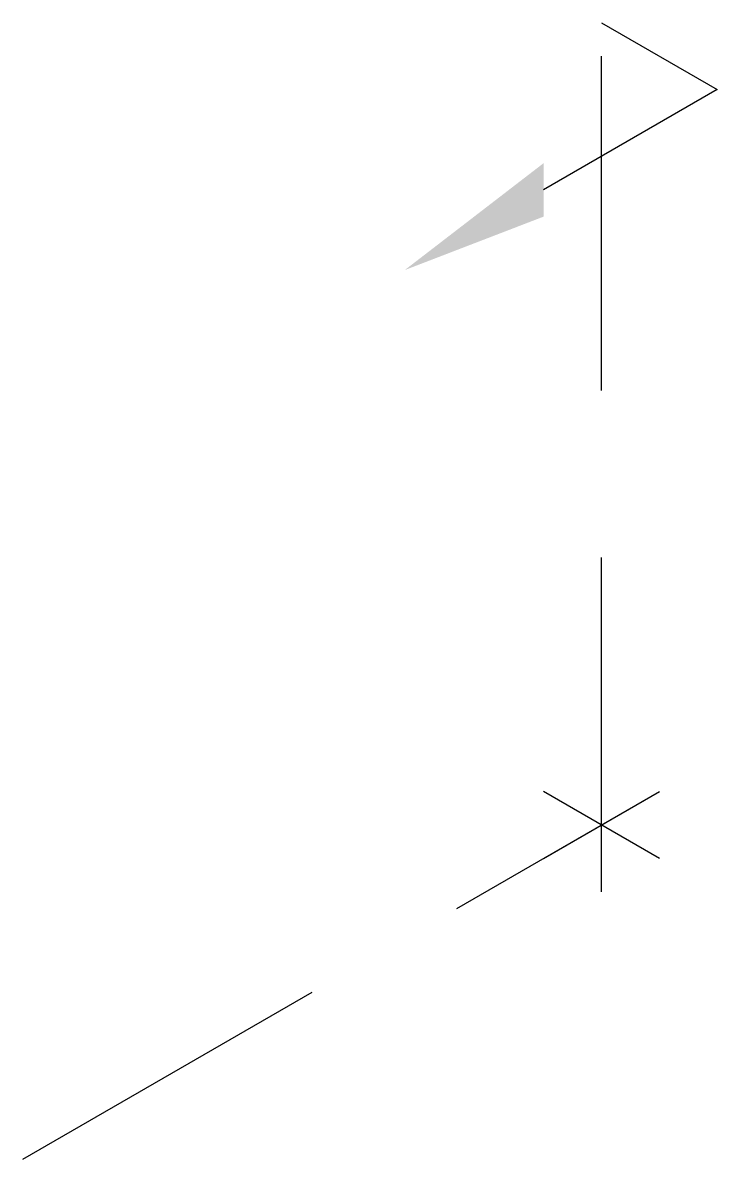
# Model space of a CAD drawing. Header units: millimetres. Extents: x -9842.223 to -9841.703, y -38.152 to -37.302.
import ezdxf

# ---------------------------------------------------------------- set-up
doc = ezdxf.new("R2010")
doc.units = ezdxf.units.MM
doc.linetypes.add('HIDDEN', pattern=[0.375, 0.25, -0.125])
doc.layers.add('Tub_iso_instalações', color=2, linetype='Continuous')

msp = doc.modelspace()

# ---------------------------------------------------------------- linework, layer by layer
at = {"layer": 'Tub_iso_instalações', "color": 1, "linetype": 'HIDDEN'}
for p, q in [((-9841.78951, -37.95196), (-9841.78951, -37.30196)), ((-9842.22253, -38.15196), (-9841.74621, -37.87696)), ((-9841.83281, -37.92696), (-9841.74621, -37.87696)), ((-9841.74621, -37.92696), (-9841.83281, -37.87696))]:
    msp.add_line(p, q, dxfattribs=at)
at = {"layer": 'Tub_iso_instalações', "color": 1}
msp.add_line((-9841.78951, -37.30196), (-9841.70291, -37.35196), dxfattribs=at)
at = {"layer": 'Tub_iso_instalações', "color": 3, "linetype": 'Continuous'}
msp.add_line((-9841.70291, -37.35196), (-9841.83281, -37.42696), dxfattribs=at)
at = {"layer": 'Tub_iso_instalações', "color": 1}
msp.add_solid([(-9841.83281, -37.44696), (-9841.83281, -37.40696), (-9841.93674, -37.48696)], dxfattribs=at)

doc.saveas('drawing.dxf')
